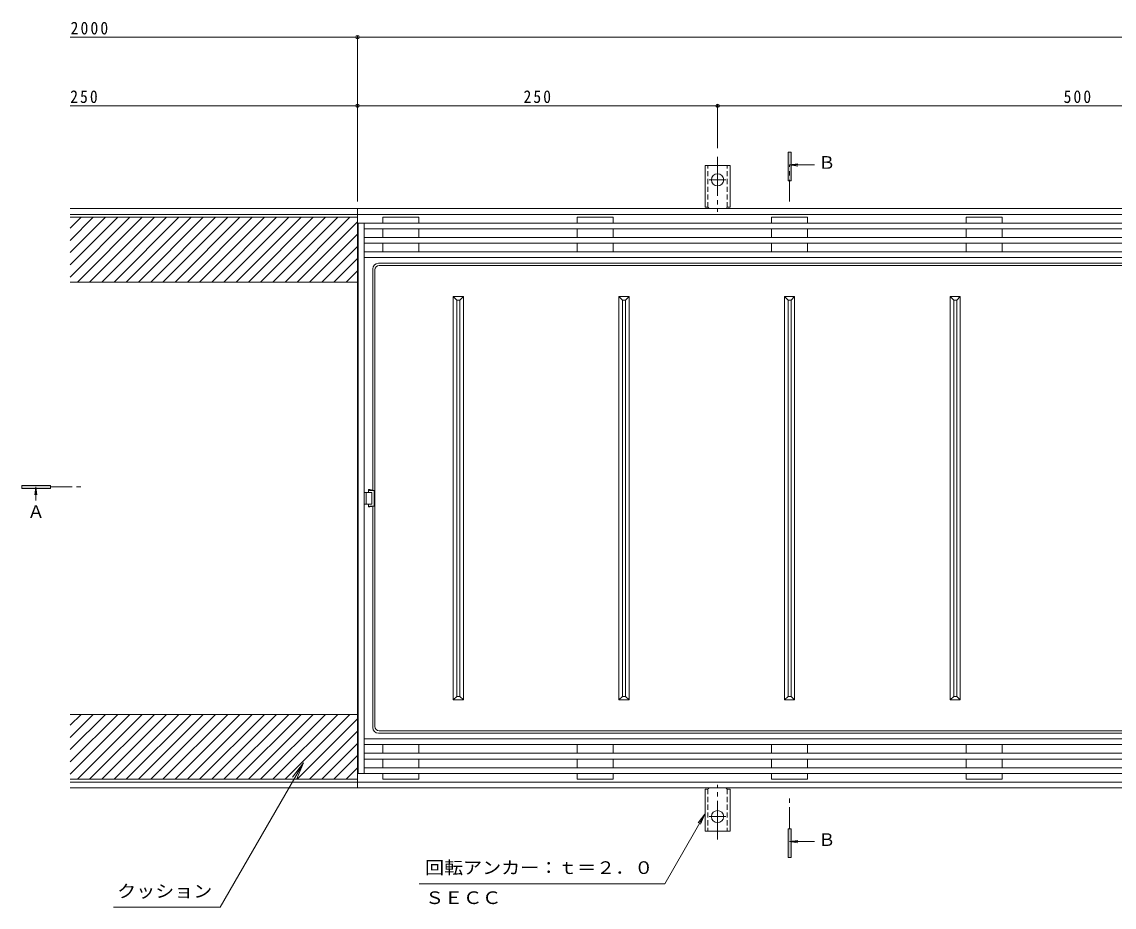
# Model space of a CAD drawing. Units: millimetres at full size, sheet at 1:3. Extents: x -1121 to 1153, y -824 to 816.
# Drawn here: x -1121 to -363, y -151 to 464 of the extents above; entities that cross this region are included whole.
import ezdxf
from ezdxf.enums import TextEntityAlignment as Align

# ---------------------------------------------------------------- set-up
doc = ezdxf.new("R2010")
doc.units = ezdxf.units.MM
doc.header["$LTSCALE"] = 3
doc.header["$PDMODE"] = 32
doc.header["$PDSIZE"] = 2.4
for name, pattern in [('CHAIN1', [8, 5, -1, 1, -1]), ('CHAIN2', [12, 9, -1, 1, -1]), ('DASHED1', [1.8, 1.2, -0.6])]:
    doc.linetypes.add(name, pattern=pattern)
for name, color, linetype, lineweight in [('4-1', 2, 'Continuous', 9), ('4-2', 3, 'Continuous', 9), ('4-4', 7, 'Continuous', 9), ('4-5', 7, 'Continuous', 9)]:
    doc.layers.add(name, color=color, linetype=linetype, lineweight=lineweight)
doc.styles.add('ＭＳ ゴシック', font='')
doc.styles.get('ＭＳ ゴシック').set_extended_font_data('MS Gothic')

msp = doc.modelspace()

# ---------------------------------------------------------------- linework, layer by layer
at = {"layer": '4-1'}
for p, q in [((-646.93, 335.24), (-646.93, 364.24)), ((-638.18, 364.24), (-646.93, 364.24)), ((-638.18, 364.24), (-629.43, 364.24)), ((-629.43, 335.24), (-629.43, 364.24)), ((-888.18, 334.24), (-1087.68, 334.24)), ((-88.68, 334.24), (-888.18, 334.24)), ((-646.93, 335.24), (-645.68, 335.24)), ((-629.43, 335.24), (-630.68, 335.24)), ((-888.18, 330.24), (-1087.68, 330.24)), ((-1087.68, 286.774), (-1046.214, 328.24)), ((-888.18, 328.24), (-1087.68, 328.24)), ((-1087.68, 295.259), (-1054.699, 328.24)), ((-1087.68, 303.744), (-1063.184, 328.24)), ((-1087.68, 312.23), (-1071.67, 328.24)), ((-1087.68, 320.715), (-1080.155, 328.24)), ((-1082.728, 283.24), (-1037.728, 328.24)), ((-1074.243, 283.24), (-1029.243, 328.24)), ((-1065.758, 283.24), (-1020.758, 328.24)), ((-1057.273, 283.24), (-1012.273, 328.24)), ((-1048.787, 283.24), (-1003.787, 328.24)), ((-1040.302, 283.24), (-995.302, 328.24)), ((-1031.817, 283.24), (-986.817, 328.24)), ((-1023.331, 283.24), (-978.331, 328.24)), ((-1014.846, 283.24), (-969.846, 328.24)), ((-1006.361, 283.24), (-961.361, 328.24)), ((-997.876, 283.24), (-952.876, 328.24)), ((-989.39, 283.24), (-944.39, 328.24)), ((-980.905, 283.24), (-935.905, 328.24)), ((-972.42, 283.24), (-927.42, 328.24)), ((-963.934, 283.24), (-918.934, 328.24)), ((-955.449, 283.24), (-910.449, 328.24)), ((-946.964, 283.24), (-901.964, 328.24)), ((-938.479, 283.24), (-893.479, 328.24)), ((-88.68, 330.24), (-888.18, 330.24)), ((-929.993, 283.24), (-888.18, 325.053)), ((-921.508, 283.24), (-888.18, 316.568)), ((-913.023, 283.24), (-888.18, 308.083)), ((-904.537, 283.24), (-888.18, 299.598)), ((-896.052, 283.24), (-888.18, 291.112)), ((-888.18, 283.24), (-1087.68, 283.24)), ((-1087.68, -58.226), (-1046.214, -16.76)), ((-1087.68, -49.741), (-1054.699, -16.76)), ((-1087.68, -41.256), (-1063.184, -16.76)), ((-1087.68, -32.77), (-1071.67, -16.76)), ((-1087.68, -24.285), (-1080.155, -16.76)), ((-888.18, -16.76), (-1087.68, -16.76)), ((-1082.728, -61.76), (-1037.728, -16.76)), ((-1074.243, -61.76), (-1029.243, -16.76)), ((-1065.758, -61.76), (-1020.758, -16.76)), ((-1057.273, -61.76), (-1012.273, -16.76)), ((-1048.787, -61.76), (-1003.787, -16.76)), ((-1040.302, -61.76), (-995.302, -16.76)), ((-1031.817, -61.76), (-986.817, -16.76)), ((-1023.331, -61.76), (-978.331, -16.76)), ((-1014.846, -61.76), (-969.846, -16.76)), ((-1006.361, -61.76), (-961.361, -16.76)), ((-997.876, -61.76), (-952.876, -16.76)), ((-989.39, -61.76), (-944.39, -16.76)), ((-980.905, -61.76), (-935.905, -16.76)), ((-972.42, -61.76), (-927.42, -16.76)), ((-963.934, -61.76), (-918.934, -16.76)), ((-955.449, -61.76), (-910.449, -16.76)), ((-946.964, -61.76), (-901.964, -16.76)), ((-938.479, -61.76), (-893.479, -16.76)), ((-929.993, -61.76), (-888.18, -19.947)), ((-921.508, -61.76), (-888.18, -28.432)), ((-913.023, -61.76), (-888.18, -36.917)), ((-904.537, -61.76), (-888.18, -45.402)), ((-896.052, -61.76), (-888.18, -53.888)), ((-888.18, -61.76), (-1087.68, -61.76)), ((-888.18, -63.76), (-1087.68, -63.76)), ((-888.18, -67.76), (-1087.68, -67.76)), ((-888.18, -63.76), (-88.68, -63.76)), ((-646.93, -68.759), (-646.93, -97.759)), ((-646.93, -68.759), (-645.68, -68.759)), ((-629.43, -68.759), (-630.68, -68.759)), ((-629.43, -68.759), (-629.43, -97.759)), ((-638.18, -97.759), (-646.93, -97.759)), ((-638.18, -97.759), (-629.43, -97.759))]:
    msp.add_line(p, q, dxfattribs=at)
at = {"layer": '4-1', "linetype": 'DASHED1'}
for p, q in [((-644.93, 335.095), (-644.93, 364.24)), ((-631.43, 335.095), (-631.43, 364.24)), ((-644.93, -68.614), (-644.93, -97.759)), ((-631.43, -68.614), (-631.43, -97.759))]:
    msp.add_line(p, q, dxfattribs=at)
at = {"layer": '4-1', "linetype": 'CHAIN2'}
for p, q in [((-638.18, 370.188), (-638.18, 332.075)), ((-638.18, 354.24), (-643.956, 354.24)), ((-638.18, 354.24), (-632.404, 354.24)), ((-638.18, -103.707), (-638.18, -65.594)), ((-638.18, -87.759), (-643.956, -87.759)), ((-638.18, -87.759), (-632.404, -87.759))]:
    msp.add_line(p, q, dxfattribs=at)
at = {"layer": '4-1'}
msp.add_lwpolyline([(-888.18, 334.24), (-888.18, -67.76), (-88.68, -67.76)], dxfattribs=at)
for centre in [(-638.18, 354.24), (-638.18, -87.759)]:
    msp.add_circle(centre, 4.25, dxfattribs=at)
for centre, start, end in [((-645.68, 333.24), 30.00051, 90), ((-630.68, 333.24), 90, 149.99949), ((-645.68, -66.759), 270, 329.99949), ((-630.68, -66.759), 210.00051, 270)]:
    msp.add_arc(centre, 2, start, end, dxfattribs=at)
at = {"layer": '4-2'}
for p, q in [((-870.68, 328.24), (-845.68, 328.24)), ((-870.68, 328.24), (-870.68, 324.24)), ((-845.68, 328.24), (-845.68, 324.24)), ((-735.68, 328.24), (-710.68, 328.24)), ((-735.68, 328.24), (-735.68, 324.24)), ((-710.68, 328.24), (-710.68, 324.24)), ((-600.68, 328.24), (-575.68, 328.24)), ((-600.68, 328.24), (-600.68, 324.24)), ((-575.68, 328.24), (-575.68, 324.24)), ((-440.68, 328.24), (-465.68, 328.24)), ((-465.68, 328.24), (-465.68, 324.24)), ((-440.68, 328.24), (-440.68, 324.24)), ((-887.68, 324.24), (-288.68, 324.24)), ((-887.68, -57.759), (-887.68, 324.24)), ((-883.68, -57.759), (-883.68, 324.24)), ((-883.68, 320.24), (-292.68, 320.24)), ((-870.68, 320.24), (-870.68, 314.24)), ((-845.68, 320.24), (-845.68, 314.24)), ((-735.68, 320.24), (-735.68, 314.24)), ((-710.68, 320.24), (-710.68, 314.24)), ((-600.68, 320.24), (-600.68, 314.24)), ((-575.68, 320.24), (-575.68, 314.24)), ((-465.68, 320.24), (-465.68, 314.24)), ((-440.68, 320.24), (-440.68, 314.24)), ((-883.68, 314.24), (-292.68, 314.24)), ((-883.68, 310.241), (-292.68, 310.241)), ((-883.68, 304.24), (-292.68, 304.24)), ((-870.68, 310.241), (-870.68, 304.24)), ((-845.68, 310.241), (-845.68, 304.24)), ((-735.68, 310.241), (-735.68, 304.24)), ((-710.68, 310.241), (-710.68, 304.24)), ((-600.68, 310.241), (-600.68, 304.24)), ((-575.68, 310.241), (-575.68, 304.24)), ((-465.68, 310.241), (-465.68, 304.24)), ((-440.68, 310.241), (-440.68, 304.24)), ((-883.68, 300.24), (-292.68, 300.24)), ((-873.663, 296.371), (-302.698, 296.371)), ((-877.663, 138.907), (-877.663, 292.371)), ((-876.091, 291.721), (-876.091, -25.24)), ((-873.091, 294.721), (-303.269, 294.721)), ((-821.68, 273.24), (-814.68, 273.24)), ((-821.68, 273.24), (-819.18, 270.74)), ((-821.68, -6.76), (-821.68, 273.24)), ((-814.68, 273.24), (-817.18, 270.74)), ((-814.68, -6.76), (-814.68, 273.24)), ((-706.68, 273.24), (-699.68, 273.24)), ((-706.68, 273.24), (-704.18, 270.74)), ((-706.68, -6.76), (-706.68, 273.24)), ((-699.68, 273.24), (-702.18, 270.74)), ((-699.68, -6.76), (-699.68, 273.24)), ((-591.68, 273.24), (-589.18, 270.74)), ((-591.68, 273.24), (-584.68, 273.24)), ((-591.68, -6.76), (-591.68, 273.24)), ((-584.68, 273.24), (-587.18, 270.74)), ((-584.68, -6.76), (-584.68, 273.24)), ((-469.68, 273.24), (-476.68, 273.24)), ((-476.68, 273.24), (-474.18, 270.74)), ((-476.68, -6.76), (-476.68, 273.24)), ((-469.68, 273.24), (-472.18, 270.74)), ((-469.68, -6.76), (-469.68, 273.24)), ((-819.18, 270.74), (-817.18, 270.74)), ((-819.18, -4.26), (-819.18, 270.74)), ((-817.18, -4.26), (-817.18, 270.74)), ((-704.18, 270.74), (-702.18, 270.74)), ((-704.18, -4.26), (-704.18, 270.74)), ((-702.18, -4.26), (-702.18, 270.74)), ((-589.18, 270.74), (-587.18, 270.74)), ((-589.18, -4.26), (-589.18, 270.74)), ((-587.18, -4.26), (-587.18, 270.74)), ((-472.18, 270.74), (-474.18, 270.74)), ((-474.18, -4.26), (-474.18, 270.74)), ((-472.18, -4.26), (-472.18, 270.74)), ((-883.68, 137.24), (-878.18, 137.24)), ((-882.18, 129.24), (-882.18, 137.24)), ((-880.67, 139.24), (-879.67, 138.74)), ((-879.67, 139.24), (-880.67, 139.24)), ((-880.67, 139.24), (-880.67, 137.24)), ((-878.18, 129.24), (-878.18, 137.24)), ((-876.662, 127.741), (-876.662, 138.74)), ((-883.68, 129.24), (-878.18, 129.24)), ((-880.67, 127.24), (-879.67, 127.741)), ((-877.663, -25.89), (-877.663, 127.574)), ((-821.68, -6.76), (-819.18, -4.26)), ((-821.68, -6.76), (-814.68, -6.76)), ((-819.18, -4.26), (-817.18, -4.26)), ((-814.68, -6.76), (-817.18, -4.26)), ((-706.68, -6.76), (-704.18, -4.26)), ((-706.68, -6.76), (-699.68, -6.76)), ((-704.18, -4.26), (-702.18, -4.26)), ((-699.68, -6.76), (-702.18, -4.26)), ((-591.68, -6.76), (-589.18, -4.26)), ((-591.68, -6.76), (-584.68, -6.76)), ((-589.18, -4.26), (-587.18, -4.26)), ((-584.68, -6.76), (-587.18, -4.26)), ((-476.68, -6.76), (-474.18, -4.26)), ((-469.68, -6.76), (-476.68, -6.76)), ((-472.18, -4.26), (-474.18, -4.26)), ((-469.68, -6.76), (-472.18, -4.26)), ((-873.663, -29.89), (-302.698, -29.89)), ((-873.091, -28.24), (-303.269, -28.24)), ((-883.68, -33.76), (-292.68, -33.76)), ((-883.68, -37.76), (-292.68, -37.76)), ((-870.68, -43.76), (-870.68, -37.76)), ((-845.68, -43.76), (-845.68, -37.76)), ((-735.68, -43.76), (-735.68, -37.76)), ((-710.68, -43.76), (-710.68, -37.76)), ((-600.68, -43.76), (-600.68, -37.76)), ((-575.68, -43.76), (-575.68, -37.76)), ((-465.68, -43.76), (-465.68, -37.76)), ((-440.68, -43.76), (-440.68, -37.76)), ((-883.68, -43.76), (-292.68, -43.76)), ((-883.68, -47.759), (-292.68, -47.759)), ((-870.68, -53.759), (-870.68, -47.759)), ((-845.68, -53.759), (-845.68, -47.759)), ((-735.68, -53.759), (-735.68, -47.759)), ((-710.68, -53.759), (-710.68, -47.759)), ((-600.68, -53.759), (-600.68, -47.759)), ((-575.68, -53.759), (-575.68, -47.759)), ((-465.68, -53.759), (-465.68, -47.759)), ((-440.68, -53.759), (-440.68, -47.759)), ((-887.68, -57.759), (-288.68, -57.759)), ((-883.68, -53.759), (-292.68, -53.759)), ((-870.68, -61.76), (-870.68, -57.759)), ((-845.68, -61.76), (-845.68, -57.759)), ((-735.68, -61.76), (-735.68, -57.759)), ((-710.68, -61.76), (-710.68, -57.759)), ((-600.68, -61.76), (-600.68, -57.759)), ((-575.68, -61.76), (-575.68, -57.759)), ((-465.68, -61.76), (-465.68, -57.759)), ((-440.68, -61.76), (-440.68, -57.759)), ((-870.68, -61.76), (-845.68, -61.76)), ((-735.68, -61.76), (-710.68, -61.76)), ((-600.68, -61.76), (-575.68, -61.76)), ((-440.68, -61.76), (-465.68, -61.76))]:
    msp.add_line(p, q, dxfattribs=at)
for points in [[(-879.67, 138.74), (-876.662, 138.74), (-879.67, 139.24)], [(-879.67, 127.24), (-880.67, 127.24), (-880.67, 129.24)], [(-879.67, 127.741), (-876.662, 127.741), (-879.67, 127.24)]]:
    msp.add_lwpolyline(points, dxfattribs=at)
for centre, radius, start, end in [((-873.663, 292.371), 4, 90, 180), ((-873.091, 291.721), 3, 90, 180), ((-873.663, -25.89), 4, 180, 270), ((-873.091, -25.24), 3, 180, 270)]:
    msp.add_arc(centre, radius, start, end, dxfattribs=at)
at = {"layer": '4-4'}
for p, q in [((-888.18, 453.257), (-1087.68, 453.257)), ((-888.18, 454.157), (-888.18, 339.24)), ((-888.18, 453.257), (-88.68, 453.257)), ((-888.18, 405.66), (-1087.68, 405.66)), ((-888.18, 405.66), (-638.18, 405.66)), ((-638.18, 406.56), (-638.18, 376.188)), ((-638.18, 405.66), (-138.18, 405.66))]:
    msp.add_line(p, q, dxfattribs=at)
for p in [(-888.18, 453.257), (-888.18, 405.66), (-638.18, 405.66)]:
    msp.add_point(p, dxfattribs=at)
at = {"layer": '4-5', "color": 4}
for p, q in [((-589.18, 353.519), (-589.18, 373.519)), ((-588.18, 364.548), (-582.575, 365.286)), ((-588.18, 364.548), (-582.575, 363.811)), ((-588.18, 364.548), (-570.965, 364.548)), ((-1121.264, 142.095), (-1121.264, 140.095)), ((-1101.264, 142.095), (-1121.264, 142.095)), ((-1121.264, 140.095), (-1101.264, 140.095)), ((-1111.498, 141.095), (-1112.233, 135.509)), ((-1111.498, 141.095), (-1110.762, 135.509)), ((-1111.498, 141.095), (-1111.498, 131.692)), ((-1101.264, 140.095), (-1101.264, 142.095)), ((-589.18, -116.169), (-589.18, -96.169)), ((-588.18, -105.093), (-582.575, -104.355)), ((-588.18, -105.093), (-582.575, -105.831)), ((-588.18, -105.093), (-570.965, -105.093))]:
    msp.add_line(p, q, dxfattribs=at)
at = {"layer": '4-5', "color": 4, "linetype": 'CHAIN1'}
for p, q in [((-588.18, 339.247), (-588.18, 364.548)), ((-1101.264, 141.095), (-1078.072, 141.095)), ((-588.18, -96.169), (-588.18, -75.034))]:
    msp.add_line(p, q, dxfattribs=at)
at = {"layer": '4-5'}
for p, q in [((-925.736, -50.501), (-983.506, -150.562)), ((-925.736, -50.501), (-933.346, -60.418)), ((-925.736, -50.501), (-930.52, -62.05)), ((-647.088, -86.095), (-674.912, -134.287)), ((-647.088, -86.095), (-651.653, -92.045)), ((-647.088, -86.095), (-649.958, -93.024)), ((-845.458, -134.287), (-674.912, -134.287)), ((-983.506, -150.562), (-1057.63, -150.562))]:
    msp.add_line(p, q, dxfattribs=at)
at = {"layer": '4-5', "color": 4}
for points in [[(-589.18, 373.519), (-587.18, 373.519), (-587.18, 353.519), (-589.18, 353.519)], [(-589.18, -96.169), (-587.18, -96.169), (-587.18, -116.169), (-589.18, -116.169)]]:
    msp.add_lwpolyline(points, dxfattribs=at)
for points in [[(-589.18, 373.519), (-589.18, 353.519), (-587.18, 373.519), (-587.18, 353.519)], [(-1101.264, 142.095), (-1101.264, 140.095), (-1121.264, 142.095), (-1121.264, 140.095)], [(-589.18, -96.169), (-589.18, -116.169), (-587.18, -96.169), (-587.18, -116.169)]]:
    msp.add_solid(points, dxfattribs=at)

# ---------------------------------------------------------------- texts
at = {"layer": '4-4', "color": 2, "char_height": 8.798, "attachment_point": 7, "style": 'ＭＳ ゴシック'}
for s, insert in [('\\T1.28;\\W0.9;2000', (-1087.417, 455.057)), ('\\T1.27;\\W0.9;250', (-1087.68, 407.46)), ('\\T1.27;\\W0.9;250', (-772.93, 407.46)), ('\\T1.27;\\W0.9;500', (-397.93, 407.46))]:
    msp.add_mtext(s, dxfattribs=dict(at, insert=insert))
at = {"layer": '4-5', "color": 2, "style": 'ＭＳ ゴシック'}
for s, p in [('Ｂ', (-568.345, 359.25)), ('Ａ', (-1117.42, 116.967)), ('Ｂ', (-568.345, -110.742))]:
    msp.add_text(s, height=8.798, dxfattribs=at).set_placement(p, align=Align.BOTTOM_LEFT)
at = {"layer": '4-5', "color": 2, "style": 'ＭＳ ゴシック', "width": 1.1}
for s, p in [('回転アンカー：ｔ＝２．０', (-841.27, -130.177)), ('クッション', (-1055.065, -146.515)), ('ＳＥＣＣ', (-841.27, -151.047))]:
    msp.add_text(s, height=8.798, dxfattribs=at).set_placement(p, align=Align.BOTTOM_LEFT)

doc.saveas('drawing.dxf')
